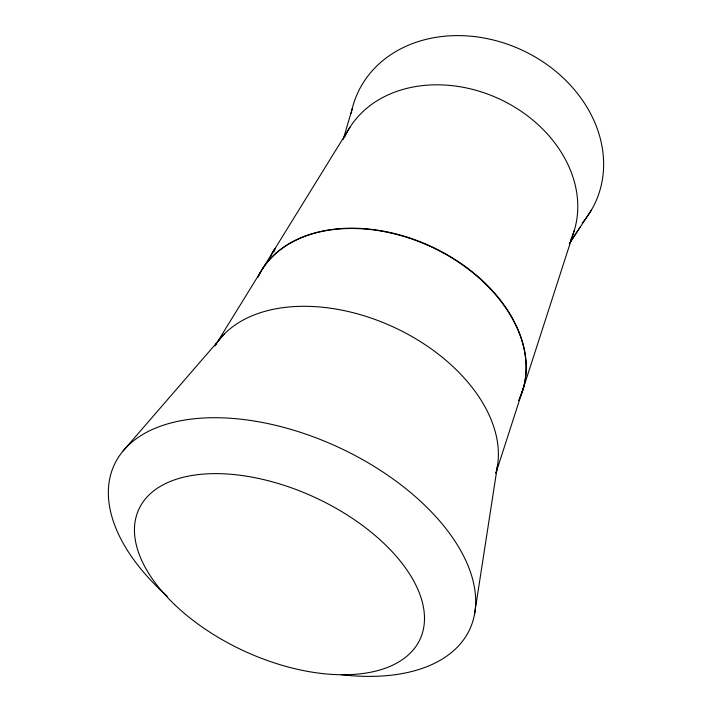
<?xml version="1.0" encoding="UTF-8"?>
<svg xmlns="http://www.w3.org/2000/svg" width="712" height="712" viewBox="0 0 712 712"><rect width="100%" height="100%" fill="white"/><g stroke="black" fill="none" stroke-linecap="round" stroke-linejoin="round"><path stroke-width="1.07" d="M474.45 614.696L497.599 465.043M343.237 139.392L352.2 108.714M495.908 473.168L523.24 388.44M522.403 391.164L574.21 230.688M344.75 137.096L345.605 135.049A124.191 98.861 24.8 0 1 499.388 98.959A124.191 98.861 24.8 0 1 570.864 239.641M215.291 345.409L260.458 272.207M262.977 268.113L349.966 127.243M569.965 242.641L580.04 227.235M569.28 243.735L591.316 210.227M122.873 451.23L224.209 334.142M257.833 277.253A144.207 100.757 24.8 0 1 432.451 247.447A144.207 100.757 24.8 0 1 518.55 400.509M214.819 346.005A154.913 100.178 24.8 0 1 391.787 326.274A154.913 100.178 24.8 0 1 495.917 472.999M167.267 596.238A195.836 110.057 24.8 0 1 182.352 420.445A195.836 110.057 24.8 0 1 456.953 544.271A195.836 110.057 24.8 0 1 341.244 674.691M258.011 276.959A144.162 100.757 24.8 0 1 431.258 246.503A144.162 100.757 24.8 0 1 519.555 398.32M351.185 113.359A130.848 107.592 24.8 0 1 523.169 50.65A130.848 107.592 24.8 0 1 582.238 222.981M270.186 257.548A5.892 0.507 -63.3 0 1 274.432 249.12A5.892 0.507 -63.3 0 1 273.844 251.995M174.645 604.639A154.905 84.559 24.8 0 0 418.674 641.984A154.905 84.559 24.8 0 0 245.106 475.972A154.905 84.559 24.8 0 0 174.645 604.639"/></g></svg>
